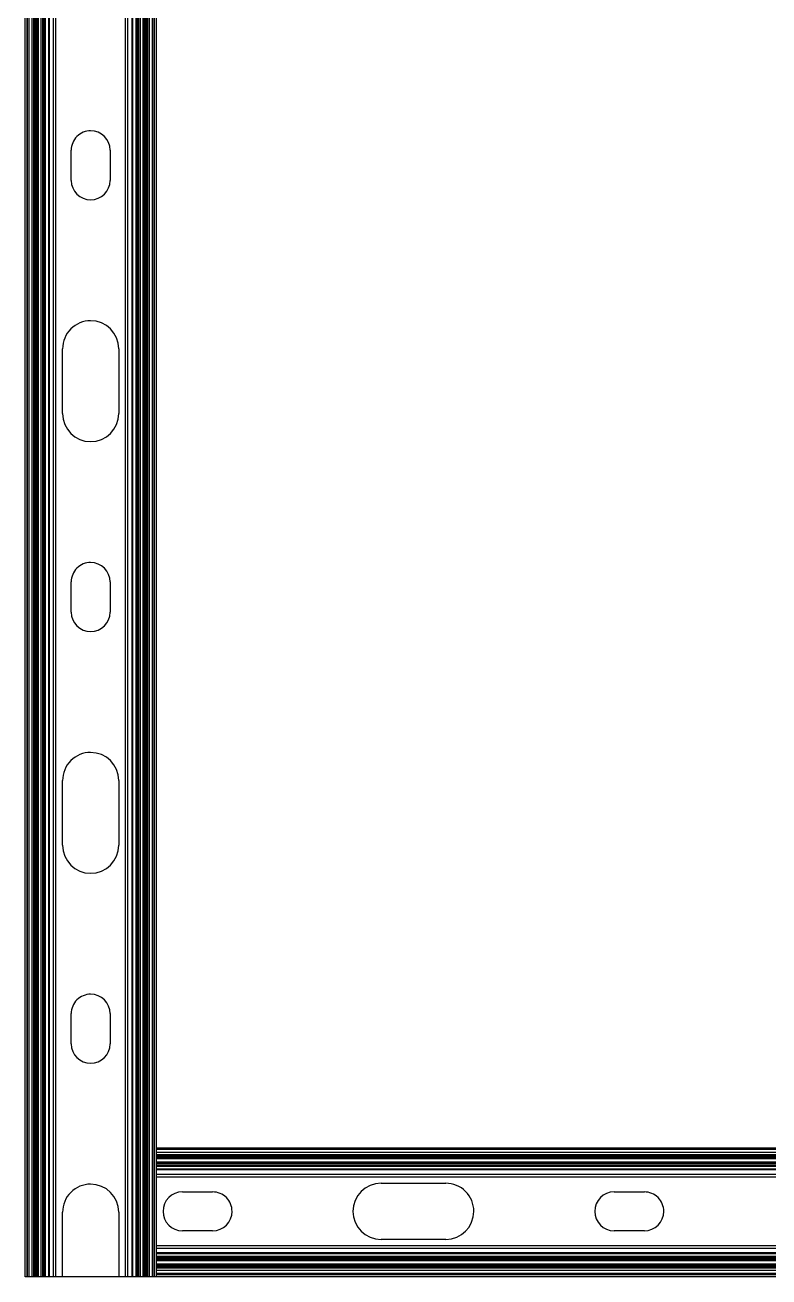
# Model space of a CAD drawing. Header units: inches. Extents: x 17 to 3130, y 15 to 659.
# Drawn here: x 835.3 to 921.5, y 129.2 to 274.2 of the extents above; entities that cross this region are included whole.
import ezdxf

# ---------------------------------------------------------------- set-up
doc = ezdxf.new("R2010")
doc.units = ezdxf.units.IN
doc.header["$MEASUREMENT"] = 0
doc.layers.add('MAIN-1', color=7, linetype='Continuous')
doc.layers.add('MAIN-2', color=7, linetype='Continuous')

msp = doc.modelspace()

# ---------------------------------------------------------------- linework, layer by layer
for p, q in [((850.49473, 144.3796), (850.49473, 129.1796)), ((850.49473, 144.09313), (1480.49468, 144.35048)), ((850.49473, 129.1796), (835.29473, 129.1796))]:
    msp.add_line(p, q)
at = {"layer": 'MAIN-1'}
for p, q in [((835.29473, 129.1796), (835.29473, 641.50128)), ((836.79473, 641.49017), (836.79473, 129.1796)), ((848.99473, 129.1796), (848.99473, 641.39977)), ((850.49473, 641.38866), (850.49473, 129.1796)), ((840.64473, 256.1796), (840.64473, 259.6796)), ((845.14473, 259.6796), (845.14473, 256.1796)), ((839.64473, 229.1796), (839.64473, 236.6796)), ((846.14473, 236.6796), (846.14473, 229.1796)), ((840.64473, 206.1796), (840.64473, 209.6796)), ((845.14473, 209.6796), (845.14473, 206.1796)), ((839.64473, 179.1796), (839.64473, 186.6796)), ((846.14473, 186.6796), (846.14473, 179.1796)), ((840.64473, 156.1796), (840.64473, 159.6796)), ((845.14473, 159.6796), (845.14473, 156.1796)), ((1480.49658, 142.8796), (850.49473, 142.8796)), ((876.526, 140.0296), (884.026, 140.0296)), ((853.526, 139.0296), (857.026, 139.0296)), ((903.526, 139.0296), (907.026, 139.0296)), ((839.64473, 129.1796), (839.64473, 136.6796)), ((846.14473, 136.6796), (846.14473, 129.1796)), ((857.026, 134.5296), (853.526, 134.5296)), ((884.026, 133.5296), (876.526, 133.5296)), ((907.026, 134.5296), (903.526, 134.5296)), ((850.49473, 130.6796), (1480.5124, 130.6796)), ((1480.51435, 129.1796), (850.49473, 129.1796))]:
    msp.add_line(p, q, dxfattribs=at)
for centre, radius, start, end in [((842.89473, 259.6796), 2.25, 89.9999813, 180.0000198), ((842.89473, 259.6796), 2.25, 0, 89.9999813), ((842.89473, 256.1796), 2.25, 180.0000198, 270.0000187), ((842.89473, 256.1796), 2.25, 270.0000187, 0), ((842.89473, 236.6796), 3.25, 89.9999813, 180.0000198), ((842.89473, 236.6796), 3.25, 0, 89.9999813), ((842.89473, 229.1796), 3.25, 180.0000198, 270.0000187), ((842.89473, 229.1796), 3.25, 270.0000187, 0), ((842.89473, 209.6796), 2.25, 89.9999813, 180.0000198), ((842.89473, 209.6796), 2.25, 0, 89.9999813), ((842.89473, 206.1796), 2.25, 180.0000198, 270.0000187), ((842.89473, 206.1796), 2.25, 270.0000187, 0), ((842.89473, 186.6796), 3.25, 89.9999813, 180.0000198), ((842.89473, 186.6796), 3.25, 0, 89.9999813), ((842.89473, 179.1796), 3.25, 180.0000198, 270.0000187), ((842.89473, 179.1796), 3.25, 270.0000187, 0), ((842.89473, 159.6796), 2.25, 89.9999813, 180.0000198), ((842.89473, 159.6796), 2.25, 0, 89.9999813), ((842.89473, 156.1796), 2.25, 180.0000198, 270.0000187), ((842.89473, 156.1796), 2.25, 270.0000187, 0), ((842.89473, 136.6796), 3.25, 89.9999813, 180.0000198), ((842.89473, 136.6796), 3.25, 0, 89.9999813), ((876.526, 136.7796), 3.25, 90.0000198, 180.0000187), ((884.026, 136.7796), 3.25, 359.9999813, 90.0000198), ((853.526, 136.7796), 2.25, 90.0000198, 180.0000187), ((857.026, 136.7796), 2.25, 359.9999813, 90.0000198), ((903.526, 136.7796), 2.25, 90.0000198, 180.0000187), ((907.026, 136.7796), 2.25, 359.9999813, 90.0000198), ((853.526, 136.7796), 2.25, 180.0000187, 270), ((857.026, 136.7796), 2.25, 270, 359.9999813), ((876.526, 136.7796), 3.25, 180.0000187, 270), ((884.026, 136.7796), 3.25, 270, 359.9999813), ((903.526, 136.7796), 2.25, 180.0000187, 270), ((907.026, 136.7796), 2.25, 270, 359.9999813)]:
    msp.add_arc(centre, radius, start, end, dxfattribs=at)
at = {"layer": 'MAIN-2'}
for p, q in [((835.54473, 129.1796), (835.54473, 641.49943)), ((835.58121, 129.1796), (835.58121, 641.49916)), ((835.72151, 641.49812), (835.72151, 129.1796)), ((836.09473, 641.49536), (836.09473, 129.1796)), ((836.29473, 129.1796), (836.29473, 641.49387)), ((836.38121, 641.49323), (836.38121, 129.1796)), ((836.52151, 129.1796), (836.52151, 641.49219)), ((836.61107, 129.1796), (836.61107, 641.49153)), ((836.72839, 641.49066), (836.72839, 129.1796)), ((836.80227, 641.49011), (836.80227, 129.1796)), ((837.15582, 129.1796), (837.15582, 641.48749)), ((837.36795, 129.1796), (837.36795, 641.48592)), ((837.36795, 641.48592), (837.36795, 129.1796)), ((837.44118, 641.48538), (837.44118, 129.1796)), ((837.59473, 129.1796), (837.59473, 641.48424)), ((837.66107, 129.1796), (837.66107, 641.48375)), ((838.02311, 641.48107), (838.02311, 129.1796)), ((838.0775, 641.48066), (838.0775, 129.1796)), ((838.09473, 641.48054), (838.09473, 129.1796)), ((838.60826, 129.1796), (838.60826, 641.47673)), ((838.8808, 129.1796), (838.8808, 641.47471)), ((846.90866, 641.41523), (846.90866, 129.1796)), ((847.18121, 641.41321), (847.18121, 129.1796)), ((847.69473, 641.4094), (847.69473, 129.1796)), ((847.71196, 129.1796), (847.71196, 641.40928)), ((847.76635, 129.1796), (847.76635, 641.40887)), ((848.12839, 641.40619), (848.12839, 129.1796)), ((848.19473, 641.4057), (848.19473, 129.1796)), ((848.34828, 641.40456), (848.34828, 129.1796)), ((848.42151, 641.40402), (848.42151, 129.1796)), ((848.42151, 129.1796), (848.42151, 641.40402)), ((848.63364, 641.40245), (848.63364, 129.1796)), ((848.98719, 129.1796), (848.98719, 641.39983)), ((849.06107, 129.1796), (849.06107, 641.39928)), ((849.17839, 641.39841), (849.17839, 129.1796)), ((849.26795, 641.39775), (849.26795, 129.1796)), ((849.40826, 129.1796), (849.40826, 641.39671)), ((849.49473, 641.39607), (849.49473, 129.1796)), ((849.69473, 129.1796), (849.69473, 641.39458)), ((850.06795, 129.1796), (850.06795, 641.39182)), ((850.20826, 641.39078), (850.20826, 129.1796)), ((850.24473, 641.39051), (850.24473, 129.1796)), ((850.49473, 144.1296), (1480.49496, 144.1296)), ((850.49473, 144.09313), (1480.49501, 144.09313)), ((1480.49519, 143.95283), (850.49473, 143.95283)), ((1480.49568, 143.5796), (850.49473, 143.5796)), ((850.49473, 143.3796), (1480.49594, 143.3796)), ((1480.49605, 143.29313), (850.49473, 143.29313)), ((850.49473, 143.15283), (1480.49623, 143.15283)), ((850.49473, 143.06327), (1480.49635, 143.06327)), ((1480.4965, 142.94594), (850.49473, 142.94594)), ((1480.49659, 142.87206), (850.49473, 142.87206)), ((850.49473, 142.51851), (1480.49705, 142.51851)), ((850.49473, 142.30638), (1480.49733, 142.30638)), ((1480.49733, 142.30638), (850.49473, 142.30638)), ((1480.49742, 142.23316), (850.49473, 142.23316)), ((850.49473, 142.0796), (1480.49762, 142.0796)), ((850.49473, 142.01327), (1480.49771, 142.01327)), ((1480.49818, 141.65122), (850.49473, 141.65122)), ((1480.49825, 141.59684), (850.49473, 141.59684)), ((1480.49827, 141.5796), (850.49473, 141.5796)), ((850.49473, 141.06608), (1480.49894, 141.06608)), ((850.49473, 140.79354), (1480.49929, 140.79354)), ((1480.5097, 132.76567), (850.49473, 132.76567)), ((1480.51005, 132.49313), (850.49473, 132.49313)), ((1480.51072, 131.9796), (850.49473, 131.9796)), ((850.49473, 131.96237), (1480.51074, 131.96237)), ((850.49473, 131.90798), (1480.51081, 131.90798)), ((1480.51128, 131.54594), (850.49473, 131.54594)), ((1480.51136, 131.4796), (850.49473, 131.4796)), ((1480.51156, 131.32605), (850.49473, 131.32605)), ((1480.51166, 131.25283), (850.49473, 131.25283)), ((850.49473, 131.25283), (1480.51166, 131.25283)), ((1480.51193, 131.04069), (850.49473, 131.04069)), ((850.49473, 130.68714), (1480.51239, 130.68714)), ((850.49473, 130.61327), (1480.51249, 130.61327)), ((1480.51264, 130.49594), (850.49473, 130.49594)), ((1480.51275, 130.40638), (850.49473, 130.40638)), ((850.49473, 130.26608), (1480.51294, 130.26608)), ((1480.51305, 130.1796), (850.49473, 130.1796)), ((850.49473, 129.9796), (1480.51331, 129.9796)), ((850.49473, 129.60638), (1480.51379, 129.60638)), ((1480.51397, 129.46608), (850.49473, 129.46608)), ((1480.51402, 129.4296), (850.49473, 129.4296))]:
    msp.add_line(p, q, dxfattribs=at)

doc.saveas('drawing.dxf')
